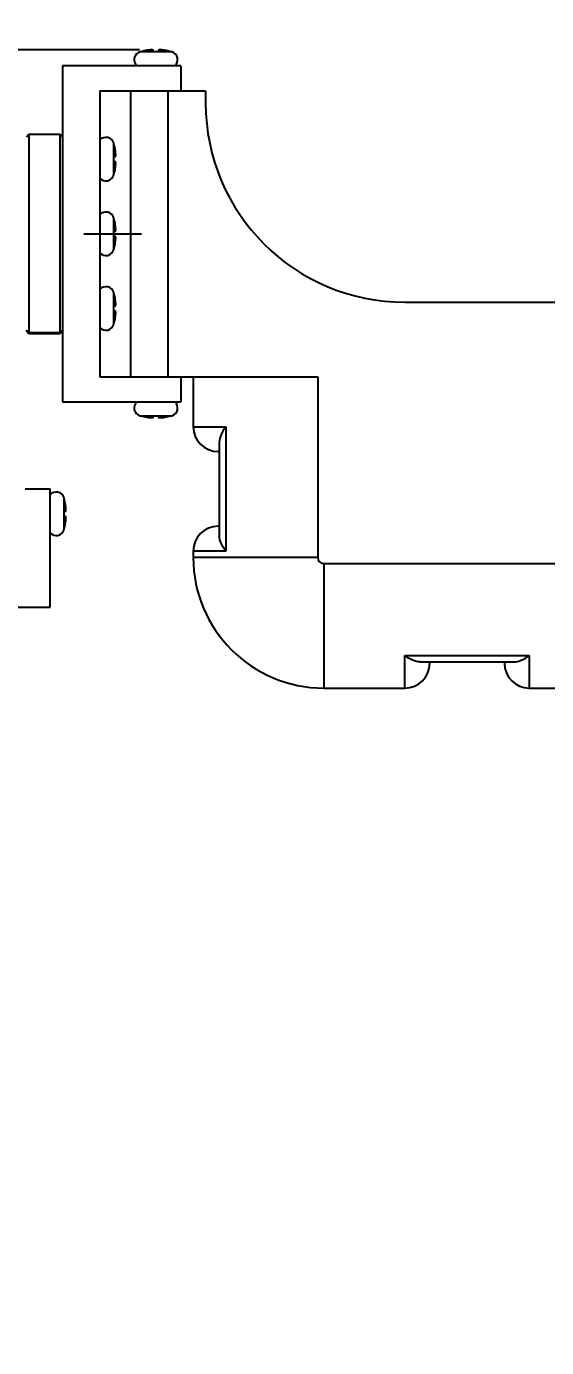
# Model space of a CAD drawing. Header units: millimetres. Extents: x 0 to 1400, y 0 to 990.
# Drawn here: x 735.8 to 777.6, y 822 to 928.2 of the extents above; entities that cross this region are included whole.
import ezdxf

# ---------------------------------------------------------------- set-up
doc = ezdxf.new("R2010")
doc.units = ezdxf.units.MM
doc.header["$LTSCALE"] = 77
doc.linetypes.add('CENTER', pattern=[0.6, 0.375, -0.075, 0.075, -0.075])
doc.layers.get('0').update_dxf_attribs({"linetype": 'CONTINUOUS'})
for name, color, linetype in [('02___PRT_ALL_AXES', 7, 'CONTINUOUS'), ('3_ALL_AXES', 7, 'CONTINUOUS'), ('7_ALL_FEATURES', 7, 'CONTINUOUS')]:
    doc.layers.add(name, color=color, linetype=linetype)
doc.styles.get("Standard").update_dxf_attribs({"font": 'txt', "width": 0.8})
doc.dimstyles.new('DIMSTYLE_1', dxfattribs={"dimtxt": 7.666667, "dimasz": 6.666667, "dimexe": 1, "dimexo": 0.5, "dimgap": 0.575, "dimtad": 1, "dimdsep": 46, "dimtxsty": 'Standard', "dimblk": '_FILLED', "dimblk1": '_FILLED', "dimblk2": '_FILLED', "dimcen": 0.09, "dimazin": 2, "dimtp": 0.01, "dimtm": 0.01, "dimtfac": 1, "dimtofl": 0, "dimtmove": 0, "dimatfit": 3, "dimldrblk": '_FILLED', "dimfxl": 0, "dimtolj": 1, "dimarcsym": 0})
doc.dimstyles.new('DIMSTYLE_2', dxfattribs={"dimtxt": 7.666667, "dimasz": 6.666667, "dimexe": 1, "dimexo": 0.5, "dimgap": 0.575, "dimtad": 1, "dimdec": 0, "dimdsep": 46, "dimtxsty": 'Standard', "dimblk": '_FILLED', "dimblk1": '_FILLED', "dimblk2": '_FILLED', "dimcen": 0.09, "dimazin": 2, "dimtp": 0.01, "dimtm": 0.01, "dimtfac": 1, "dimtdec": 0, "dimtofl": 0, "dimtmove": 0, "dimatfit": 3, "dimldrblk": '_FILLED', "dimfxl": 0, "dimtolj": 1, "dimarcsym": 0})
doc.dimstyles.new('DIMSTYLE_3', dxfattribs={"dimtxt": 7.666667, "dimasz": 6.666667, "dimexe": 1, "dimexo": 0.5, "dimgap": 0.575, "dimtad": 1, "dimdec": 1, "dimdsep": 46, "dimtxsty": 'Standard', "dimblk": '_FILLED', "dimblk1": '_FILLED', "dimblk2": '_FILLED', "dimcen": 0.09, "dimazin": 2, "dimtp": 0.01, "dimtm": 0.01, "dimtfac": 1, "dimtdec": 1, "dimtofl": 0, "dimtmove": 0, "dimatfit": 3, "dimldrblk": '_FILLED', "dimfxl": 0, "dimtolj": 1, "dimarcsym": 0})

# ---------------------------------------------------------------- blocks, each defined once
blk = doc.blocks.new('_FILLED')
at = {"color": 0, "linetype": 'ByBlock'}
blk.add_solid([(0, 0), (-1, 0.125), (-1, -0.125)], dxfattribs=at)
blk = doc.blocks.new('*D5')
at = {"color": 2, "linetype": 'Continuous'}
for p, q in [((870.9, 857.98), (870.9, 245.62)), ((593.21, 283.58), (593.21, 245.62)), ((593.21, 248.95), (732.06, 248.95)), ((870.9, 248.95), (732.06, 248.95))]:
    blk.add_line(p, q, dxfattribs=at)
at = {"color": 2, "linetype": 'Continuous', "xscale": 6.666666666699999, "yscale": 6.666666666699999, "zscale": 6.666666666699999, "rotation": 180}
blk.add_blockref('_FILLED', (593.21, 248.95), dxfattribs=at)
at = {"color": 2, "linetype": 'Continuous', "xscale": 6.666666666699999, "yscale": 6.666666666699999, "zscale": 6.666666666699999}
blk.add_blockref('_FILLED', (870.9, 248.95), dxfattribs=at)
at = {"color": 2, "linetype": 'Continuous', "insert": (732.06, 258.53), "char_height": 7.667, "width": 18.4, "attachment_point": 2, "line_spacing_factor": 0.9}
blk.add_mtext('278', dxfattribs=at)
blk = doc.blocks.new('*D6')
at = {"color": 2, "linetype": 'Continuous'}
for p, q in [((744.9, 926.32), (560.24, 926.32)), ((563.57, 926.32), (563.57, 605.78)), ((563.57, 285.25), (563.57, 605.78)), ((756.55, 285.25), (560.24, 285.25))]:
    blk.add_line(p, q, dxfattribs=at)
at = {"color": 2, "linetype": 'Continuous', "xscale": 6.666666666699999, "yscale": 6.666666666699999, "zscale": 6.666666666699999}
for p, rotation in [((563.57, 926.32), 90), ((563.57, 285.25), 270)]:
    blk.add_blockref('_FILLED', p, dxfattribs=dict(at, rotation=rotation))
at = {"color": 2, "linetype": 'Continuous', "insert": (553.99, 605.78), "char_height": 7.667, "width": 30.6667, "attachment_point": 2, "rotation": 90, "line_spacing_factor": 0.9}
blk.add_mtext('641.1', dxfattribs=at)
blk = doc.blocks.new('*D7')
at = {"color": 2, "linetype": 'Continuous'}
for p, q in [((724.21, 928.2), (724.21, 941.05)), ((849.21, 911.81), (849.21, 941.05)), ((724.21, 937.72), (786.71, 937.72)), ((849.21, 937.72), (786.71, 937.72))]:
    blk.add_line(p, q, dxfattribs=at)
at = {"color": 2, "linetype": 'Continuous', "xscale": 6.666666666699999, "yscale": 6.666666666699999, "zscale": 6.666666666699999, "rotation": 180}
blk.add_blockref('_FILLED', (724.21, 937.72), dxfattribs=at)
at = {"color": 2, "linetype": 'Continuous', "xscale": 6.666666666699999, "yscale": 6.666666666699999, "zscale": 6.666666666699999}
blk.add_blockref('_FILLED', (849.21, 937.72), dxfattribs=at)
at = {"color": 2, "linetype": 'Continuous', "insert": (786.71, 947.3), "char_height": 7.667, "width": 18.4, "attachment_point": 2, "line_spacing_factor": 0.9}
blk.add_mtext('125', dxfattribs=at)

msp = doc.modelspace()

# ---------------------------------------------------------------- linework, layer by layer
at = {"layer": '02___PRT_ALL_AXES', "color": 7, "linetype": 'Continuous'}
for p, q in [((738.712, 925.048), (738.712, 898.048)), ((710.712, 881.548), (737.712, 881.548))]:
    msp.add_line(p, q, dxfattribs=at)
at = {"layer": '02___PRT_ALL_AXES', "color": 7, "linetype": 'CENTER'}
msp.add_line((705.771, 911.548), (745.045, 911.548), dxfattribs=at)
at = {"layer": '3_ALL_AXES', "color": 9, "linetype": 'Continuous'}
for p, q in [((747.487, 926.167), (744.937, 926.167)), ((742.832, 916.273), (742.832, 918.823)), ((742.832, 910.273), (742.832, 912.823)), ((742.832, 904.273), (742.832, 906.823)), ((744.937, 896.928), (747.487, 896.928)), ((738.832, 887.773), (738.832, 890.323))]:
    msp.add_line(p, q, dxfattribs=at)
at = {"layer": '3_ALL_AXES', "color": 7, "linetype": 'Continuous'}
for centre, start, end in [((745.119, 925.536), 106.09161, 228.00297), ((747.305, 925.536), 311.99703, 73.90839), ((742.2, 918.64), 16.09161, 138.00297), ((742.2, 916.455), 221.99703, 343.90839), ((742.2, 912.64), 16.09161, 138.00297), ((742.2, 910.455), 221.99703, 343.90839), ((742.2, 906.64), 16.09161, 138.00297), ((742.2, 904.455), 221.99703, 343.90839), ((745.119, 897.559), 131.99703, 253.90839), ((747.305, 897.559), 286.09161, 48.00297), ((738.2, 890.14), 16.09161, 138.00297), ((738.2, 887.955), 221.99703, 343.90839)]:
    msp.add_arc(centre, 0.657, start, end, dxfattribs=at)
at = {"layer": '7_ALL_FEATURES', "color": 7, "linetype": 'Continuous'}
for p, q in [((744.979, 926.174), (744.962, 926.174)), ((746.005, 926.174), (746.005, 926.288)), ((746.419, 926.174), (746.005, 926.174)), ((746.419, 926.288), (746.419, 926.174)), ((747.462, 926.174), (747.444, 926.174)), ((748.212, 925.048), (738.712, 925.048)), ((748.212, 925.048), (748.212, 923.048)), ((741.712, 923.048), (741.712, 900.048)), ((741.712, 923.048), (750.212, 923.048)), ((744.212, 900.048), (744.212, 923.048)), ((747.212, 900.048), (747.212, 923.048)), ((750.212, 923.048), (750.212, 922.048)), ((735.814, 919.348), (736.012, 919.545)), ((736.012, 919.545), (736.012, 903.592)), ((736.012, 919.545), (738.512, 919.545)), ((738.512, 903.592), (738.512, 919.545)), ((738.512, 919.545), (738.646, 919.411)), ((738.646, 919.411), (738.709, 919.348)), ((735.814, 919.348), (735.812, 919.348)), ((742.839, 918.78), (742.839, 918.798)), ((742.839, 917.34), (742.839, 917.755)), ((742.839, 917.755), (742.952, 917.755)), ((742.952, 917.34), (742.839, 917.34)), ((742.839, 916.298), (742.839, 916.315)), ((742.839, 912.78), (742.839, 912.798)), ((742.839, 911.34), (742.839, 911.755)), ((742.839, 911.755), (742.952, 911.755)), ((742.952, 911.34), (742.839, 911.34)), ((742.839, 910.298), (742.839, 910.315)), ((742.839, 906.78), (742.839, 906.798)), ((742.839, 905.34), (742.839, 905.755)), ((742.839, 905.755), (742.952, 905.755)), ((766.212, 906.048), (861.812, 906.048)), ((742.952, 905.34), (742.839, 905.34)), ((735.812, 903.764), (735.839, 903.764)), ((735.978, 903.6), (735.812, 903.764)), ((735.812, 903.748), (736.012, 903.548)), ((736.012, 903.566), (735.978, 903.6)), ((738.512, 903.592), (736.012, 903.592)), ((736.012, 903.566), (736.012, 903.548)), ((736.012, 903.566), (738.512, 903.566)), ((736.012, 903.548), (738.512, 903.548)), ((738.712, 903.748), (738.512, 903.548)), ((738.546, 903.6), (738.512, 903.566)), ((738.512, 903.548), (738.512, 903.566)), ((738.711, 903.764), (738.546, 903.6)), ((738.685, 903.764), (738.711, 903.764)), ((742.839, 904.298), (742.839, 904.315)), ((741.712, 900.048), (759.212, 900.048)), ((748.212, 900.048), (748.212, 898.048)), ((749.212, 900.048), (749.212, 896.048)), ((738.712, 898.048), (748.212, 898.048)), ((744.962, 896.921), (744.979, 896.921)), ((746.005, 896.807), (746.005, 896.921)), ((746.005, 896.921), (746.419, 896.921)), ((746.419, 896.921), (746.419, 896.807)), ((747.444, 896.921), (747.462, 896.921)), ((751.212, 894.048), (751.309, 894.048)), ((751.309, 894.81), (751.309, 887.285)), ((735.712, 891.048), (737.712, 891.048)), ((737.712, 881.548), (737.712, 891.048)), ((738.839, 890.28), (738.839, 890.298)), ((738.839, 888.84), (738.839, 889.255)), ((738.839, 889.255), (738.952, 889.255)), ((738.952, 888.84), (738.839, 888.84)), ((738.839, 887.798), (738.839, 887.815)), ((751.309, 888.048), (751.212, 888.048)), ((749.212, 886.048), (749.212, 885.548)), ((767.449, 877.145), (774.974, 877.145)), ((768.212, 877.048), (768.212, 877.145)), ((774.212, 877.145), (774.212, 877.048)), ((759.712, 875.048), (766.212, 875.048)), ((776.212, 875.048), (778.992, 875.048))]:
    msp.add_line(p, q, dxfattribs=at)
at = {"layer": '7_ALL_FEATURES', "color": 9, "linetype": 'Continuous'}
for p, q in [((759.212, 900.048), (759.212, 885.548)), ((749.212, 896.048), (751.834, 896.048)), ((751.834, 896.048), (751.834, 886.048)), ((751.834, 886.048), (749.212, 886.048)), ((759.212, 885.548), (749.212, 885.548)), ((759.712, 885.048), (759.712, 875.048)), ((759.712, 885.048), (778.992, 885.048)), ((766.212, 875.048), (766.212, 877.669)), ((766.212, 877.669), (776.212, 877.669)), ((776.212, 877.669), (776.212, 875.048))]:
    msp.add_line(p, q, dxfattribs=at)
at = {"layer": '7_ALL_FEATURES', "color": 7, "linetype": 'Continuous'}
for centre, radius, start, end in [((746.212, 921.748), 4.6, 105.76778, 106.09161), ((746.212, 921.748), 4.595, 98.85155, 105.56048), ((746.007, 923.061), 3.266, 98.38976, 98.85164), ((746.416, 923.061), 3.266, 81.14836, 81.61025), ((746.212, 921.748), 4.595, 74.43952, 81.14845), ((746.212, 921.748), 4.6, 73.90839, 74.23222), ((766.212, 922.048), 16, 180, 270), ((747.329, 928.219), 12.368, 225.40807, 225.62252), ((735.467, 916.097), 4.592, 45.05451, 45.61968), ((738.412, 917.548), 4.6, 15.76778, 16.09161), ((738.412, 917.548), 4.595, 8.85155, 15.56048), ((739.728, 917.753), 3.263, 8.27543, 8.85172), ((738.412, 917.548), 4.6, 343.90839, 344.23222), ((738.412, 917.548), 4.595, 344.43952, 351.14845), ((739.728, 917.342), 3.263, 351.14829, 351.72461), ((738.412, 911.548), 4.6, 15.76778, 16.09161), ((738.412, 911.548), 4.595, 8.85155, 15.56048), ((739.728, 911.753), 3.263, 8.27543, 8.85172), ((738.412, 911.548), 4.6, 343.90839, 344.23222), ((738.412, 911.548), 4.595, 344.43952, 351.14845), ((739.728, 911.342), 3.263, 351.14829, 351.72461), ((738.412, 905.548), 4.6, 15.76778, 16.09161), ((738.412, 905.548), 4.595, 8.85155, 15.56048), ((739.728, 905.753), 3.263, 8.27543, 8.85172), ((738.412, 905.548), 4.595, 344.43952, 351.14845), ((739.728, 905.342), 3.263, 351.14829, 351.72461), ((739.443, 907.435), 5.144, 225.10995, 225.30623), ((681.634, 849.025), 77.035, 45.09979, 45.29586), ((801.242, 840.644), 88.869, 134.7304, 134.90034), ((734.474, 908.044), 6.004, 314.72062, 314.89078), ((738.412, 905.548), 4.6, 343.90839, 344.23222), ((746.212, 901.348), 4.6, 253.90839, 254.23222), ((746.212, 901.348), 4.595, 254.43952, 261.14845), ((746.007, 900.034), 3.266, 261.14836, 261.61025), ((746.416, 900.034), 3.266, 278.38976, 278.85164), ((746.212, 901.348), 4.595, 278.85155, 285.56048), ((746.212, 901.348), 4.6, 285.76778, 286.09161), ((751.212, 896.048), 2, 180, 270), ((734.412, 889.048), 4.6, 15.76778, 16.09161), ((734.412, 889.048), 4.595, 8.85155, 15.56048), ((735.725, 889.252), 3.266, 8.38976, 8.85164), ((734.412, 889.048), 4.6, 343.90839, 344.23222), ((734.412, 889.048), 4.595, 344.43952, 351.14845), ((735.726, 888.843), 3.266, 351.14836, 351.61025), ((751.212, 886.048), 2, 90, 180), ((759.712, 885.548), 10.5, 180, 270), ((766.212, 877.048), 2, 270, 360), ((776.212, 877.048), 2, 180, 270)]:
    msp.add_arc(centre, radius, start, end, dxfattribs=at)
at = {"layer": '7_ALL_FEATURES', "color": 9, "linetype": 'Continuous'}
msp.add_arc((759.712, 885.548), 0.5, 180, 270, dxfattribs=at)
at = {"layer": '7_ALL_FEATURES', "color": 7, "linetype": 'Continuous'}
for points, knots in [([(746.005, 926.288), (746.005, 926.291), (746.003, 926.296), (745.995, 926.302), (745.984, 926.308), (745.968, 926.312), (745.948, 926.315), (745.914, 926.319), (745.863, 926.321), (745.792, 926.319), (745.711, 926.314), (745.623, 926.305), (745.562, 926.297), (745.531, 926.292)], [0, 0, 0, 0, 0.0150866, 0.0338758, 0.0592709, 0.092369, 0.133483, 0.1825637, 0.3034076, 0.451246, 0.6208626, 0.8060294, 1, 1, 1, 1]), ([(746.893, 926.292), (746.862, 926.297), (746.801, 926.305), (746.713, 926.314), (746.631, 926.319), (746.561, 926.321), (746.509, 926.319), (746.475, 926.315), (746.455, 926.312), (746.44, 926.308), (746.428, 926.302), (746.421, 926.296), (746.419, 926.291), (746.419, 926.288)], [0, 0, 0, 0, 0.1939747, 0.3791437, 0.5487613, 0.6965999, 0.8174416, 0.8665209, 0.9076337, 0.9407308, 0.9661251, 0.9849136, 1, 1, 1, 1]), ([(742.952, 917.755), (742.955, 917.755), (742.96, 917.757), (742.966, 917.764), (742.972, 917.775), (742.976, 917.791), (742.98, 917.81), (742.983, 917.843), (742.985, 917.894), (742.984, 917.964), (742.978, 918.044), (742.97, 918.131), (742.962, 918.191), (742.957, 918.222)], [0, 0, 0, 0, 0.0151573, 0.0339741, 0.0593401, 0.0923644, 0.1333686, 0.1823135, 0.3028593, 0.450458, 0.6199963, 0.8053992, 1, 1, 1, 1]), ([(742.957, 916.873), (742.962, 916.904), (742.97, 916.964), (742.978, 917.051), (742.984, 917.131), (742.985, 917.201), (742.983, 917.252), (742.98, 917.285), (742.976, 917.304), (742.972, 917.32), (742.966, 917.331), (742.96, 917.338), (742.955, 917.34), (742.952, 917.34)], [0, 0, 0, 0, 0.194609, 0.3800133, 0.5495485, 0.6971443, 0.8176879, 0.866632, 0.9076356, 0.9406598, 0.9660257, 0.9848426, 1, 1, 1, 1]), ([(742.952, 911.755), (742.955, 911.755), (742.96, 911.757), (742.966, 911.764), (742.972, 911.775), (742.976, 911.791), (742.98, 911.81), (742.983, 911.843), (742.985, 911.894), (742.984, 911.964), (742.978, 912.044), (742.97, 912.131), (742.962, 912.191), (742.957, 912.222)], [0, 0, 0, 0, 0.0151573, 0.0339741, 0.0593401, 0.0923644, 0.1333686, 0.1823135, 0.3028593, 0.450458, 0.6199963, 0.8053992, 1, 1, 1, 1]), ([(742.957, 910.873), (742.962, 910.904), (742.97, 910.964), (742.978, 911.051), (742.984, 911.131), (742.985, 911.201), (742.983, 911.252), (742.98, 911.285), (742.976, 911.304), (742.972, 911.32), (742.966, 911.331), (742.96, 911.338), (742.955, 911.34), (742.952, 911.34)], [0, 0, 0, 0, 0.194609, 0.3800133, 0.5495485, 0.6971443, 0.8176879, 0.866632, 0.9076356, 0.9406598, 0.9660257, 0.9848426, 1, 1, 1, 1]), ([(742.952, 905.755), (742.955, 905.755), (742.96, 905.757), (742.966, 905.764), (742.972, 905.775), (742.976, 905.791), (742.98, 905.81), (742.983, 905.843), (742.985, 905.894), (742.984, 905.964), (742.978, 906.044), (742.97, 906.131), (742.962, 906.191), (742.957, 906.222)], [0, 0, 0, 0, 0.0151573, 0.0339741, 0.0593401, 0.0923644, 0.1333686, 0.1823135, 0.3028593, 0.450458, 0.6199963, 0.8053992, 1, 1, 1, 1]), ([(742.957, 904.873), (742.962, 904.904), (742.97, 904.964), (742.978, 905.051), (742.984, 905.131), (742.985, 905.201), (742.983, 905.252), (742.98, 905.285), (742.976, 905.304), (742.972, 905.32), (742.966, 905.331), (742.96, 905.338), (742.955, 905.34), (742.952, 905.34)], [0, 0, 0, 0, 0.194609, 0.3800133, 0.5495485, 0.6971443, 0.8176879, 0.866632, 0.9076356, 0.9406598, 0.9660257, 0.9848426, 1, 1, 1, 1]), ([(745.531, 896.803), (745.562, 896.798), (745.623, 896.79), (745.711, 896.781), (745.792, 896.776), (745.863, 896.774), (745.914, 896.776), (745.948, 896.78), (745.968, 896.783), (745.984, 896.788), (745.995, 896.793), (746.003, 896.799), (746.005, 896.804), (746.005, 896.807)], [0, 0, 0, 0, 0.1939747, 0.3791437, 0.5487613, 0.6965999, 0.8174416, 0.8665209, 0.9076337, 0.9407308, 0.9661251, 0.9849136, 1, 1, 1, 1]), ([(746.419, 896.807), (746.419, 896.804), (746.421, 896.799), (746.428, 896.793), (746.44, 896.788), (746.455, 896.783), (746.475, 896.78), (746.509, 896.776), (746.561, 896.774), (746.631, 896.776), (746.713, 896.781), (746.801, 896.79), (746.862, 896.798), (746.893, 896.803)], [0, 0, 0, 0, 0.0150866, 0.0338758, 0.0592709, 0.092369, 0.133483, 0.1825637, 0.3034076, 0.451246, 0.6208626, 0.8060294, 1, 1, 1, 1]), ([(751.834, 896.048), (751.684, 895.85), (751.44, 895.465), (751.309, 895.015), (751.309, 894.81)], [0, 0, 0, 0, 0.5472303, 1, 1, 1, 1]), ([(738.952, 889.255), (738.955, 889.255), (738.96, 889.257), (738.967, 889.264), (738.972, 889.276), (738.976, 889.291), (738.98, 889.311), (738.983, 889.345), (738.985, 889.396), (738.983, 889.467), (738.978, 889.548), (738.969, 889.637), (738.961, 889.698), (738.956, 889.729)], [0, 0, 0, 0, 0.0150866, 0.0338758, 0.0592709, 0.092369, 0.133483, 0.1825637, 0.3034076, 0.451246, 0.6208626, 0.8060294, 1, 1, 1, 1]), ([(738.956, 888.366), (738.961, 888.397), (738.969, 888.458), (738.978, 888.547), (738.983, 888.628), (738.985, 888.699), (738.983, 888.75), (738.98, 888.784), (738.976, 888.804), (738.972, 888.819), (738.967, 888.831), (738.96, 888.838), (738.955, 888.84), (738.952, 888.84)], [0, 0, 0, 0, 0.1939747, 0.3791437, 0.5487613, 0.6965999, 0.8174416, 0.8665209, 0.9076337, 0.9407308, 0.9661251, 0.9849136, 1, 1, 1, 1]), ([(751.834, 886.048), (751.684, 886.246), (751.44, 886.63), (751.309, 887.08), (751.309, 887.285)], [0, 0, 0, 0, 0.5472307, 1, 1, 1, 1]), ([(767.449, 877.145), (767.244, 877.145), (766.794, 877.275), (766.41, 877.52), (766.212, 877.669)], [0, 0, 0, 0, 0.4527697, 1, 1, 1, 1]), ([(774.974, 877.145), (775.18, 877.145), (775.63, 877.275), (776.014, 877.52), (776.212, 877.669)], [0, 0, 0, 0, 0.4527693, 1, 1, 1, 1])]:
    msp.add_open_spline(points, degree=3, knots=knots, dxfattribs=at)

# ---------------------------------------------------------------- dimensions: what is measured, and where the dimension line sits
at = {"color": 2, "linetype": 'Continuous'}
for base, p1, p2, dimstyle, picture, middle in [((849.212, 937.717), (724.212, 927.698), (849.212, 911.311), 'DIMSTYLE_1', '*D7', (787.67, 937.717)), ((870.902, 248.95), (593.212, 284.081), (870.902, 858.477), 'DIMSTYLE_2', '*D5', (732.248, 248.95))]:
    dim = msp.add_linear_dim(base=base, p1=p1, p2=p2, dimstyle=dimstyle, dxfattribs=at)
    dim.commit()
    dim.dimension.update_dxf_attribs({"geometry": picture, "text_midpoint": middle, "dimtype": 160})
dim = msp.add_linear_dim(base=(563.573, 926.32), p1=(757.045, 285.248), p2=(745.399, 926.32), angle=90, dimstyle='DIMSTYLE_3', dxfattribs=at)
dim.commit()
dim.dimension.update_dxf_attribs({"geometry": '*D6', "text_midpoint": (563.573, 605.017), "dimtype": 160})

doc.saveas('drawing.dxf')
